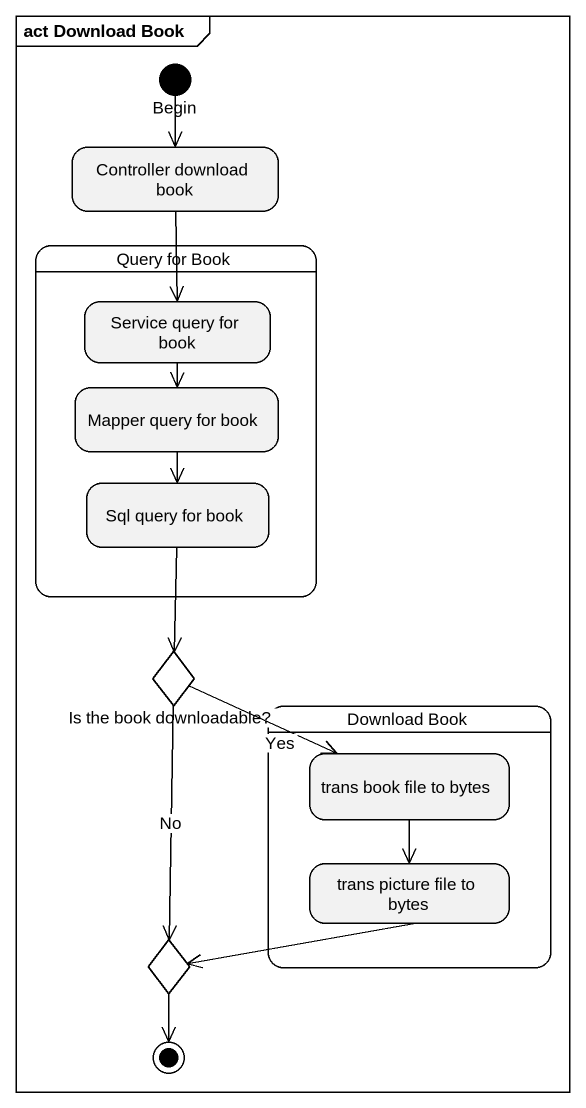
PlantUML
@startuml
mainframe act Download Book
hide empty description
state Begin <<start>>
state "Controller download book" as Controller_download_book
state "Query for Book" as Query_for_Book {
  state "Service query for book" as Service_query_for_book
  state "Mapper query for book" as Mapper_query_for_book
  state "Sql query for book" as Sql_query_for_book
}
state "Is the book downloadable?" as Is_the_book_downloadable <<choice>>
state "Download Book" as Download_Book {
  state "trans book file to bytes" as trans_book_file_to_bytes
  state "trans picture file to bytes" as trans_picture_file_to_bytes
}
state choice1 <<choice>>
Begin --> Controller_download_book
Controller_download_book --> Service_query_for_book
Service_query_for_book --> Mapper_query_for_book
Mapper_query_for_book --> Sql_query_for_book
Sql_query_for_book --> Is_the_book_downloadable
Is_the_book_downloadable -right-> trans_book_file_to_bytes : Yes
Is_the_book_downloadable --> choice1 : No
trans_book_file_to_bytes --> trans_picture_file_to_bytes
trans_picture_file_to_bytes -left-> choice1
choice1 --> [*]
@enduml
